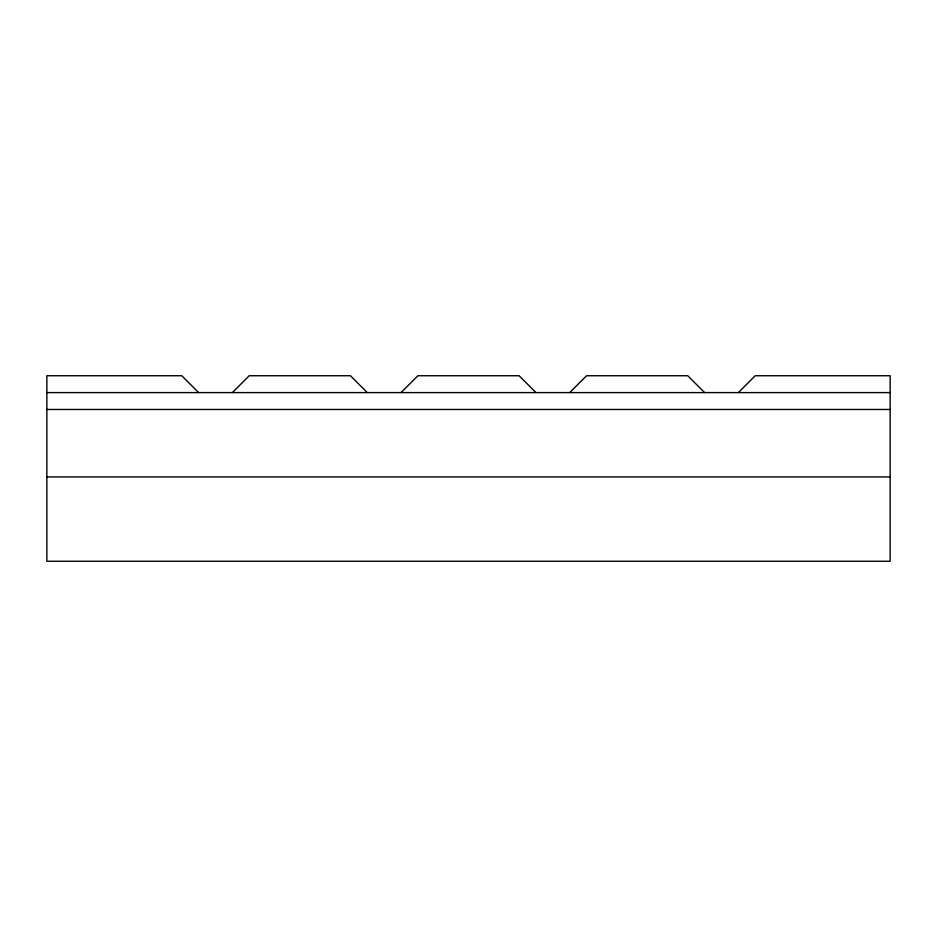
<?xml version="1.0" encoding="UTF-8"?>
<svg xmlns="http://www.w3.org/2000/svg" width="937" height="937" viewBox="0 0 937 937"><rect width="100%" height="100%" fill="white"/><g stroke="black" fill="none" stroke-linecap="round" stroke-linejoin="round"><path stroke-width="1.41" d="M232.376 392.603L249.242 375.737L350.438 375.737L367.304 392.603M401.036 392.603L417.902 375.737L519.098 375.737L535.964 392.603M569.696 392.603L586.562 375.737L687.758 375.737L704.624 392.603M738.356 392.603L755.222 375.737L890.15 375.737L890.15 561.263L46.85 561.263L46.85 375.737L181.778 375.737L198.644 392.603M46.85 392.603L890.15 392.603M46.85 409.469L890.15 409.469M46.85 476.933L890.15 476.933"/></g></svg>
